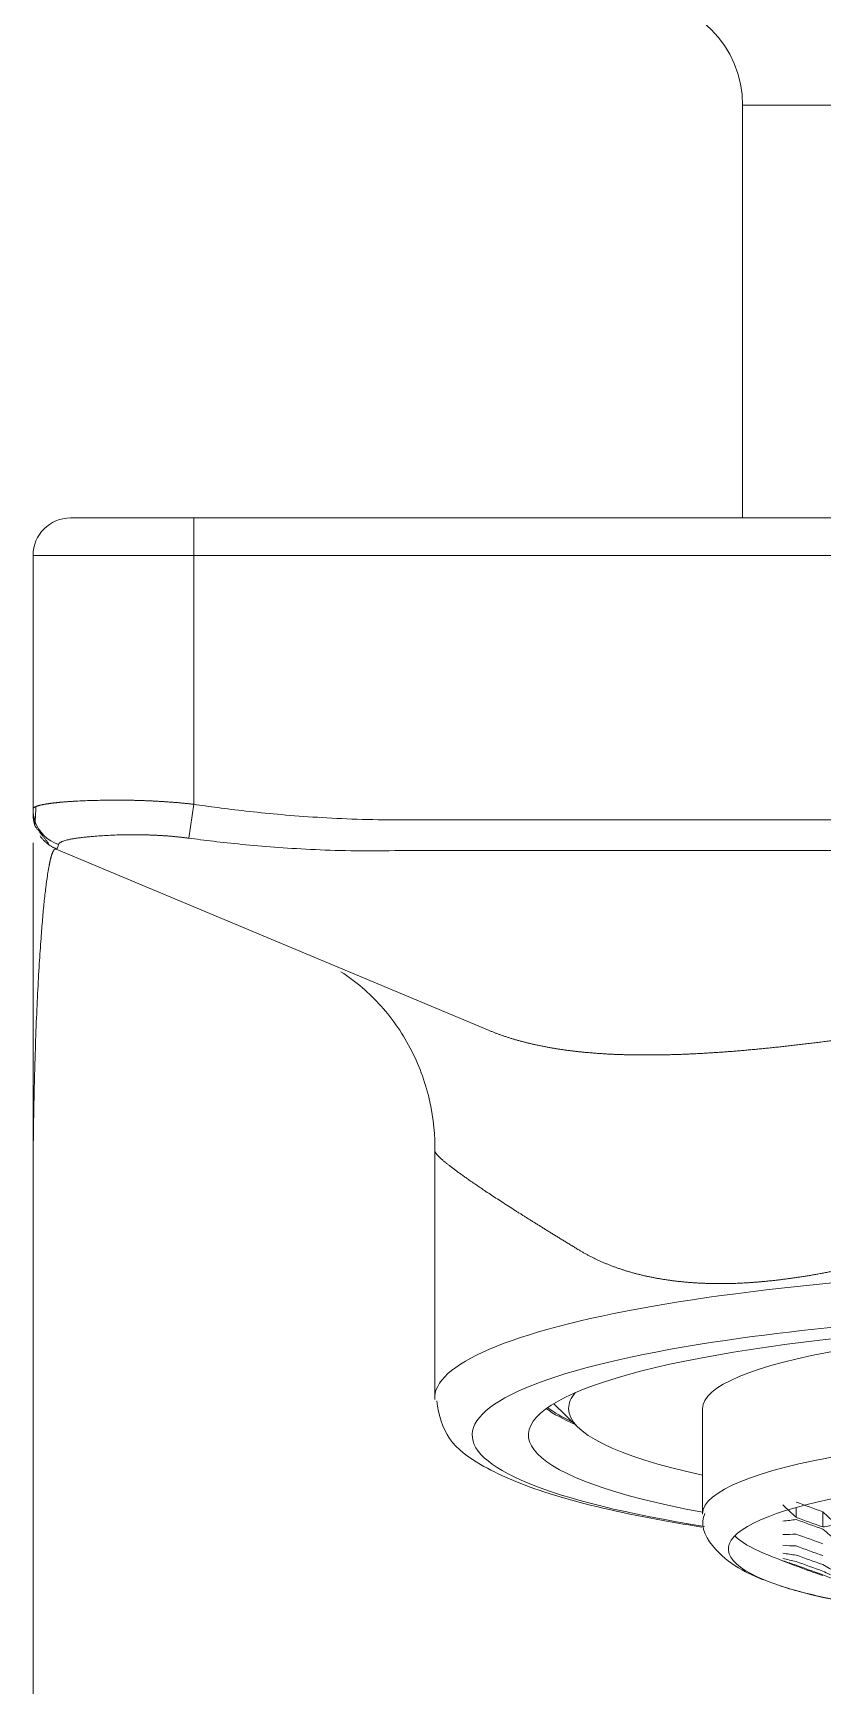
# Model space of a CAD drawing. Extents: x 2070 to 2860, y 0 to 579.
# Drawn here: x 2222.77 to 2237.52, y 406.25 to 437.09 of the extents above; entities that cross this region are included whole.
import ezdxf

# ---------------------------------------------------------------- set-up
doc = ezdxf.new("R2010")
doc.units = 0
doc.header["$LTSCALE"] = 10
doc.header["$MEASUREMENT"] = 0
doc.layers.add('1', color=7, linetype='CONTINUOUS')

msp = doc.modelspace()

# ---------------------------------------------------------------- linework, layer by layer
at = {"layer": '1', "color": 7, "linetype": 'Continuous', "lineweight": 13}
for p, q in [((2244.269, 435.746), (2236.019, 435.746)), ((2225.769, 428.046), (2225.769, 427.346)), ((2222.769, 427.346), (2225.769, 427.346)), ((2225.769, 427.346), (2262.769, 427.346)), ((2225.769, 427.346), (2225.769, 422.703)), ((2225.676, 422.07), (2225.769, 422.703)), ((2259.014, 422.413), (2229.524, 422.413)), ((2259.014, 421.837), (2229.524, 421.837))]:
    msp.add_line(p, q, dxfattribs=at)
at = {"layer": '1', "color": 7, "linetype": 'Continuous', "lineweight": 18}
for p, q in [((2236.019, 435.746), (2236.019, 428.046)), ((2223.469, 428.046), (2225.769, 428.046)), ((2225.769, 428.046), (2262.769, 428.046)), ((2222.769, 422.61), (2222.769, 427.346)), ((2231.273, 418.486), (2223.199, 421.866)), ((2230.269, 416.242), (2230.269, 411.622)), ((2222.769, 415.391), (2222.769, 278.046)), ((2232.491, 411.517), (2232.949, 411.073)), ((2235.269, 411.425), (2235.269, 409.455)), ((2237.019, 409.396), (2237.019, 409.581)), ((2237.519, 409.217), (2237.519, 409.5))]:
    msp.add_line(p, q, dxfattribs=at)
for centre, radius, start, end in [((2234.019, 435.746), 2, 0, 90), ((2223.469, 427.346), 0.7, 90, 180), ((2223.469, 422.512), 0.7, 180, 197.7855), ((2244.269, 427.801), 20.628, 247.6468, 249.2817)]:
    msp.add_arc(centre, radius, start, end, dxfattribs=at)
for centre, major_axis, ratio, start_param, end_param in [((2223.469, 422.61), (0.7, 0), 0.99173, 3.141594, 3.463592), ((2244.269, 410.933), (-12.25, 0), 0.173648, 4.712389, 7.028725), ((2244.269, 410.933), (13.3, 0), 0.173648, 1.570796, 2.243981), ((2244.269, 411.425), (9, 0), 0.173648, 1.570796, 3.141593), ((2244.269, 411.425), (-11.5, 0), 0.173648, 6.132782, 6.283185), ((2244.269, 411.917), (-12.25, 0), 0.173648, 0.233558, 0.379593), ((2244.269, 411.917), (12.2, 0), 0.173648, 3.367051, 3.500127), ((2244.269, 411.425), (-11.5, 0), 0.173648, 0, 0.671957), ((2244.269, 408.805), (8.516, 0), 0.173648, 1.570796, 4.308743), ((2239.943, 427.367), (-1.997, 19.914), 0.492404, 2.617981, 2.644211), ((2244.269, 428.397), (20.34, 0), 0.984808, 4.347943, 4.374124), ((2237.778, 428.451), (1.917, 19.122), 0.492404, 3.237257, 3.263385), ((2244.269, 428.246), (-20.468, 0), 0.984808, 1.208722, 1.234719), ((2244.269, 428.223), (20.484, 0), 0.984808, 4.350617, 4.376591), ((2240.693, 427.442), (2.016, -20.11), 0.492404, 5.762822, 5.788772), ((2244.269, 409.298), (-8.516, 0), 0.173648, 0.167241, 0.399522), ((2238.211, 428.408), (1.936, 19.309), 0.492404, 3.193286, 3.219293), ((2244.269, 428.049), (20.578, 0), 0.984808, 4.352348, 4.378187), ((2238.095, 428.419), (-1.931, -19.261), 0.492404, 0.141315, 0.167174), ((2240.26, 427.399), (2.005, -20.002), 0.492404, 5.806116, 5.831878), ((2238.644, 428.364), (1.953, 19.481), 0.492404, 3.149728, 3.175685), ((2239.077, 428.321), (1.969, 19.639), 0.492404, 3.106398, 3.132374), ((2244.269, 427.876), (20.624, 0), 0.984808, 4.353175, 4.37895), ((2244.269, 427.702), (20.62, 0), 0.984808, 4.353116, 4.378895), ((2239.51, 428.278), (1.983, 19.784), 0.492404, 3.063114, 3.089181), ((2237.345, 427.106), (-1.897, 18.921), 0.492404, 2.880119, 2.906443), ((2239.943, 428.234), (1.997, 19.914), 0.492404, 3.019699, 3.04593), ((2244.269, 427.528), (20.569, 0), 0.984808, 4.352169, 4.378022), ((2244.269, 427.355), (20.468, 0), 0.984808, 4.350315, 4.376312), ((2244.269, 427.204), (-20.34, 0), 0.984808, 1.20635, 1.232532), ((2238.961, 427.268), (1.965, -19.598), 0.492404, 5.935377, 5.960993), ((2238.528, 427.225), (1.949, -19.437), 0.492404, 5.978837, 6.004539), ((2238.095, 427.182), (1.931, -19.261), 0.492404, 6.022782, 6.048641)]:
    msp.add_ellipse(centre, major_axis=major_axis, ratio=ratio, start_param=start_param, end_param=end_param, dxfattribs=at)
at = {"layer": '1', "color": 7, "linetype": 'Continuous', "lineweight": 13}
for centre, major_axis, ratio, start_param, end_param in [((2223.469, 422.61), (0.7, 0), 0.99173, 3.463592, 4.386858), ((2244.269, 411.622), (14, 0), 0.173648, 1.570796, 3.151705), ((2244.269, 410.933), (13.3, 0), 0.173648, 2.243981, 3.973084), ((2244.269, 409.455), (-9, 0), 0.173648, 4.712389, 6.279308)]:
    msp.add_ellipse(centre, major_axis=major_axis, ratio=ratio, start_param=start_param, end_param=end_param, dxfattribs=at)
at = {"layer": '1', "color": 7, "linetype": 'Continuous', "lineweight": 18}
for points, knots in [([(2222.825, 422.661), (2222.822, 422.66), (2222.816, 422.658), (2222.808, 422.654), (2222.801, 422.65), (2222.795, 422.646), (2222.789, 422.642), (2222.784, 422.638), (2222.779, 422.634), (2222.776, 422.629), (2222.773, 422.625), (2222.771, 422.62), (2222.769, 422.615), (2222.769, 422.612), (2222.769, 422.61)], [0, 0, 0, 0, 0.078413, 0.158172, 0.238744, 0.320127, 0.402318, 0.485314, 0.569112, 0.653707, 0.739098, 0.825279, 0.912247, 1, 1, 1, 1]), ([(2222.769, 422.61), (2222.769, 422.589), (2222.769, 422.553), (2222.769, 422.528), (2222.769, 422.52), (2222.769, 422.518)], [0, 0, 0, 0, 0.441352, 0.882704, 1, 1, 1, 1]), ([(2222.769, 421.982), (2222.769, 421.917), (2222.769, 421.718), (2222.769, 421.291), (2222.769, 420.628), (2222.769, 419.819), (2222.769, 418.931), (2222.769, 418.046), (2222.769, 417.222), (2222.769, 416.385), (2222.769, 415.734), (2222.769, 415.391)], [0, 0, 0, 0, 0.065823, 0.182595, 0.299367, 0.416139, 0.532912, 0.649684, 0.766456, 0.883228, 1, 1, 1, 1]), ([(2223.245, 421.952), (2223.24, 421.932), (2223.232, 421.906), (2223.224, 421.888), (2223.221, 421.883)], [0, 0, 0, 0, 0.653117, 1, 1, 1, 1]), ([(2223.219, 421.879), (2223.217, 421.876), (2223.214, 421.872), (2223.211, 421.869), (2223.21, 421.868)], [0, 0, 0, 0, 0.548533, 1, 1, 1, 1]), ([(2223.046, 421.423), (2223.043, 421.406), (2223.03, 421.321), (2223.006, 421.149), (2222.976, 420.878), (2222.946, 420.563), (2222.916, 420.182), (2222.885, 419.724), (2222.854, 419.176), (2222.826, 418.557), (2222.809, 418.045), (2222.799, 417.681), (2222.794, 417.491), (2222.789, 417.294), (2222.786, 417.13), (2222.783, 417), (2222.782, 416.904), (2222.78, 416.805), (2222.778, 416.703), (2222.777, 416.599), (2222.776, 416.491), (2222.774, 416.381), (2222.773, 416.268), (2222.772, 416.151), (2222.771, 416.032), (2222.77, 415.91), (2222.77, 415.785), (2222.769, 415.656), (2222.769, 415.525), (2222.769, 415.436), (2222.769, 415.391)], [0, 0, 0, 0, 0.0181, 0.088593, 0.160461, 0.233577, 0.307817, 0.397016, 0.489727, 0.585694, 0.684703, 0.710294, 0.736194, 0.762398, 0.788903, 0.801031, 0.813444, 0.82614, 0.839119, 0.852377, 0.865913, 0.879726, 0.893814, 0.908175, 0.922808, 0.937712, 0.952884, 0.968324, 0.984029, 1, 1, 1, 1]), ([(2228.519, 419.578), (2228.799, 419.396), (2229.297, 418.969), (2229.877, 418.126), (2230.215, 417.171), (2230.278, 416.52), (2230.273, 416.193)], [0, 0, 0, 0, 0.255769, 0.512681, 0.762986, 1, 1, 1, 1]), ([(2231.273, 418.486), (2231.282, 418.483), (2231.299, 418.475), (2231.326, 418.465), (2231.352, 418.454), (2231.379, 418.444), (2231.405, 418.434), (2231.432, 418.423), (2231.459, 418.414), (2231.486, 418.404), (2231.513, 418.394), (2231.541, 418.384), (2231.569, 418.375), (2231.596, 418.366), (2231.624, 418.357), (2231.652, 418.348), (2231.68, 418.339), (2231.709, 418.33), (2231.737, 418.321), (2231.766, 418.313), (2231.794, 418.305), (2231.813, 418.299), (2231.822, 418.297)], [0, 0, 0, 0, 0.050337, 0.10065, 0.150939, 0.201206, 0.25145, 0.301673, 0.351873, 0.402053, 0.452213, 0.502352, 0.552472, 0.602572, 0.652654, 0.702718, 0.752764, 0.802792, 0.852804, 0.902799, 0.952779, 1, 1, 1, 1]), ([(2230.307, 411.57), (2230.34, 411.296), (2230.5, 410.798), (2231.189, 410.308), (2232.273, 409.839), (2233.758, 409.47), (2234.878, 409.274), (2235.256, 409.215)], [0, 0, 0, 0, 0.159682, 0.334966, 0.585124, 0.86645, 1, 1, 1, 1]), ([(2235.313, 409.465), (2235.296, 409.419), (2235.218, 409.155), (2235.592, 408.67), (2235.979, 408.42), (2236.284, 408.28), (2236.402, 408.233)], [0, 0, 0, 0, 0.070651, 0.420685, 0.793815, 1, 1, 1, 1]), ([(2236.731, 408.114), (2236.868, 408.069), (2237.287, 407.95), (2237.798, 407.849), (2238.165, 407.792)], [0, 0, 0, 0, 0.352305, 1, 1, 1, 1])]:
    msp.add_open_spline(points, degree=3, knots=knots, dxfattribs=at)
for points, degree in [([(2222.825, 422.669), (2222.808, 422.378)], 1), ([(2222.801, 422.403), (2222.804, 422.32)], 1), ([(2222.801, 422.303), (2223.057, 421.972)], 1), ([(2222.9, 422.111), (2223.019, 421.948), (2223.202, 421.872)], 2), ([(2229.524, 421.837), (2229.238, 421.832), (2228.689, 421.832), (2227.94, 421.858), (2227.263, 421.901), (2226.658, 421.954), (2226.125, 422.012), (2225.818, 422.051), (2225.676, 422.07)], 3)]:
    msp.add_open_spline(points, degree=degree, dxfattribs=at)
at = {"layer": '1', "color": 7, "linetype": 'Continuous', "lineweight": 13}
for points, knots in [([(2225.769, 422.703), (2225.76, 422.704), (2225.743, 422.706), (2225.717, 422.709), (2225.691, 422.711), (2225.664, 422.714), (2225.637, 422.717), (2225.61, 422.72), (2225.583, 422.722), (2225.555, 422.725), (2225.527, 422.727), (2225.499, 422.73), (2225.47, 422.733), (2225.441, 422.735), (2225.412, 422.737), (2225.383, 422.74), (2225.353, 422.742), (2225.323, 422.744), (2225.293, 422.746), (2225.263, 422.749), (2225.233, 422.751), (2225.202, 422.753), (2225.171, 422.755), (2225.14, 422.756), (2225.108, 422.758), (2225.077, 422.76), (2225.045, 422.762), (2225.013, 422.763), (2224.981, 422.765), (2224.949, 422.766), (2224.916, 422.768), (2224.884, 422.769), (2224.851, 422.77), (2224.818, 422.772), (2224.785, 422.773), (2224.752, 422.774), (2224.719, 422.775), (2224.685, 422.776), (2224.652, 422.776), (2224.618, 422.777), (2224.585, 422.778), (2224.5, 422.779), (2224.368, 422.78), (2224.192, 422.78), (2224.023, 422.777), (2223.863, 422.773), (2223.712, 422.767), (2223.611, 422.763), (2223.555, 422.76), (2223.54, 422.759), (2223.524, 422.758), (2223.508, 422.757), (2223.492, 422.756), (2223.475, 422.755), (2223.459, 422.754), (2223.442, 422.753), (2223.426, 422.752), (2223.409, 422.751), (2223.392, 422.75), (2223.375, 422.748), (2223.358, 422.747), (2223.341, 422.746), (2223.324, 422.744), (2223.307, 422.743), (2223.289, 422.741), (2223.272, 422.739), (2223.255, 422.738), (2223.238, 422.736), (2223.221, 422.734), (2223.204, 422.732), (2223.187, 422.731), (2223.17, 422.729), (2223.153, 422.727), (2223.136, 422.725), (2223.12, 422.723), (2223.103, 422.72), (2223.087, 422.718), (2223.071, 422.716), (2223.055, 422.714), (2223.04, 422.711), (2223.024, 422.709), (2223.009, 422.707), (2222.994, 422.704), (2222.979, 422.701), (2222.965, 422.699), (2222.951, 422.696), (2222.937, 422.693), (2222.924, 422.69), (2222.911, 422.687), (2222.899, 422.685), (2222.887, 422.681), (2222.875, 422.678), (2222.864, 422.675), (2222.853, 422.672), (2222.843, 422.668), (2222.834, 422.665), (2222.828, 422.663), (2222.825, 422.661), (2222.825, 422.661)], [0, 0, 0, 0, 0.006262, 0.012593, 0.018994, 0.025464, 0.032003, 0.038612, 0.045289, 0.052036, 0.058852, 0.065736, 0.07269, 0.079713, 0.086804, 0.093964, 0.101192, 0.108489, 0.115854, 0.123286, 0.130787, 0.138355, 0.145991, 0.153694, 0.161464, 0.169301, 0.177204, 0.185174, 0.193209, 0.201311, 0.209478, 0.21771, 0.226008, 0.234372, 0.242801, 0.251296, 0.259857, 0.268484, 0.277176, 0.285935, 0.294759, 0.30365, 0.35263, 0.40154, 0.450382, 0.499164, 0.547894, 0.596578, 0.602106, 0.607746, 0.613499, 0.619363, 0.62534, 0.63143, 0.637632, 0.643946, 0.650372, 0.656911, 0.663562, 0.670325, 0.6772, 0.684188, 0.691289, 0.698501, 0.705826, 0.713263, 0.720812, 0.728474, 0.736248, 0.744135, 0.752134, 0.760245, 0.768469, 0.776806, 0.785254, 0.793816, 0.802491, 0.811278, 0.820178, 0.829192, 0.838319, 0.847559, 0.856913, 0.866381, 0.875963, 0.88566, 0.89547, 0.905396, 0.915436, 0.925592, 0.935864, 0.946251, 0.956754, 0.967374, 0.978109, 0.98896, 0.999927, 1, 1, 1, 1]), ([(2225.676, 422.07), (2225.668, 422.071), (2225.651, 422.073), (2225.627, 422.076), (2225.602, 422.079), (2225.578, 422.082), (2225.553, 422.085), (2225.529, 422.088), (2225.504, 422.09), (2225.48, 422.093), (2225.456, 422.096), (2225.431, 422.098), (2225.407, 422.1), (2225.383, 422.102), (2225.358, 422.105), (2225.334, 422.107), (2225.31, 422.109), (2225.286, 422.111), (2225.261, 422.112), (2225.237, 422.114), (2225.213, 422.116), (2225.189, 422.117), (2225.165, 422.119), (2225.141, 422.12), (2225.117, 422.122), (2225.093, 422.123), (2225.069, 422.124), (2225.045, 422.125), (2225.021, 422.126), (2224.998, 422.127), (2224.974, 422.128), (2224.95, 422.129), (2224.926, 422.13), (2224.902, 422.13), (2224.879, 422.131), (2224.855, 422.131), (2224.831, 422.132), (2224.808, 422.132), (2224.784, 422.133), (2224.761, 422.133), (2224.737, 422.133), (2224.662, 422.134), (2224.539, 422.134), (2224.372, 422.131), (2224.214, 422.125), (2224.064, 422.117), (2223.936, 422.107), (2223.827, 422.098), (2223.736, 422.089), (2223.652, 422.079), (2223.576, 422.068), (2223.509, 422.058), (2223.453, 422.047), (2223.407, 422.037), (2223.369, 422.027), (2223.337, 422.017), (2223.314, 422.008), (2223.298, 422.001), (2223.288, 421.996), (2223.28, 421.991), (2223.272, 421.986), (2223.265, 421.98), (2223.259, 421.975), (2223.254, 421.97), (2223.25, 421.964), (2223.247, 421.958), (2223.246, 421.954), (2223.245, 421.952)], [0, 0, 0, 0, 0.006458, 0.012909, 0.019354, 0.025794, 0.032229, 0.03866, 0.045088, 0.051514, 0.057939, 0.064363, 0.070787, 0.077212, 0.083639, 0.090068, 0.096501, 0.102937, 0.109379, 0.115826, 0.12228, 0.128741, 0.13521, 0.141687, 0.148174, 0.154672, 0.16118, 0.167701, 0.174233, 0.18078, 0.18734, 0.193915, 0.200505, 0.207112, 0.213736, 0.220378, 0.227037, 0.233717, 0.240415, 0.247135, 0.253876, 0.260638, 0.31182, 0.362896, 0.414174, 0.465956, 0.518536, 0.557675, 0.596771, 0.635946, 0.674317, 0.712307, 0.750024, 0.779675, 0.809398, 0.839248, 0.869278, 0.882473, 0.895629, 0.908749, 0.921838, 0.934902, 0.947944, 0.96097, 0.973985, 0.986994, 1, 1, 1, 1]), ([(2223.199, 421.866), (2223.198, 421.867), (2223.196, 421.867), (2223.194, 421.868), (2223.191, 421.868), (2223.189, 421.868), (2223.186, 421.868), (2223.184, 421.868), (2223.181, 421.867), (2223.179, 421.866), (2223.176, 421.865), (2223.174, 421.863), (2223.171, 421.861), (2223.169, 421.859), (2223.166, 421.857), (2223.164, 421.854), (2223.161, 421.851), (2223.159, 421.848), (2223.156, 421.844), (2223.153, 421.84), (2223.151, 421.836), (2223.148, 421.832), (2223.146, 421.827), (2223.143, 421.822), (2223.141, 421.817), (2223.138, 421.812), (2223.136, 421.806), (2223.133, 421.8), (2223.131, 421.793), (2223.128, 421.787), (2223.125, 421.78), (2223.123, 421.772), (2223.12, 421.765), (2223.118, 421.757), (2223.115, 421.749), (2223.113, 421.741), (2223.11, 421.732), (2223.107, 421.723), (2223.105, 421.714), (2223.102, 421.704), (2223.1, 421.694), (2223.097, 421.684), (2223.095, 421.674), (2223.092, 421.663), (2223.089, 421.652), (2223.087, 421.641), (2223.084, 421.629), (2223.082, 421.618), (2223.079, 421.605), (2223.077, 421.593), (2223.074, 421.58), (2223.071, 421.567), (2223.062, 421.519), (2223.053, 421.47), (2223.046, 421.423)], [0, 0, 0, 0, 0.015922, 0.031874, 0.047856, 0.063867, 0.079908, 0.095979, 0.112078, 0.128206, 0.144363, 0.160548, 0.176762, 0.193003, 0.209273, 0.225569, 0.241893, 0.258245, 0.274623, 0.291027, 0.307458, 0.323915, 0.340399, 0.356907, 0.373442, 0.390001, 0.406586, 0.423196, 0.43983, 0.456489, 0.473171, 0.489878, 0.506608, 0.523362, 0.540139, 0.55694, 0.573763, 0.590608, 0.607476, 0.624367, 0.641279, 0.658213, 0.675169, 0.692146, 0.709144, 0.726163, 0.743202, 0.760263, 0.777343, 0.794444, 0.811564, 0.828704, 0.845864, 1, 1, 1, 1]), ([(2231.822, 418.297), (2231.823, 418.297), (2231.833, 418.294), (2231.853, 418.288), (2231.882, 418.28), (2231.911, 418.273), (2231.941, 418.265), (2231.97, 418.257), (2232, 418.25), (2232.03, 418.243), (2232.06, 418.236), (2232.09, 418.229), (2232.121, 418.222), (2232.151, 418.215), (2232.182, 418.208), (2232.213, 418.202), (2232.244, 418.195), (2232.275, 418.189), (2232.306, 418.183), (2232.337, 418.177), (2232.369, 418.171), (2232.4, 418.165), (2232.432, 418.16), (2232.464, 418.154), (2232.496, 418.149), (2232.528, 418.143), (2232.56, 418.138), (2232.592, 418.133), (2232.625, 418.128), (2232.658, 418.124), (2232.69, 418.119), (2232.723, 418.114), (2232.756, 418.11), (2232.79, 418.106), (2232.823, 418.101), (2232.856, 418.097), (2232.89, 418.093), (2232.923, 418.09), (2232.957, 418.086), (2232.991, 418.082), (2233.025, 418.079), (2233.059, 418.075), (2233.094, 418.072), (2233.128, 418.069), (2233.163, 418.066), (2233.197, 418.063), (2233.232, 418.06), (2233.267, 418.057), (2233.302, 418.055), (2233.337, 418.052), (2233.372, 418.05), (2233.408, 418.048), (2233.443, 418.046), (2233.479, 418.043), (2233.515, 418.041), (2233.551, 418.04), (2233.587, 418.038), (2233.623, 418.036), (2233.659, 418.035), (2233.695, 418.033), (2233.732, 418.032), (2233.768, 418.031), (2233.805, 418.03), (2233.842, 418.029), (2233.879, 418.028), (2233.916, 418.027), (2233.953, 418.026), (2234.006, 418.025), (2234.075, 418.024), (2234.161, 418.024), (2234.247, 418.024), (2234.335, 418.024), (2234.423, 418.025), (2234.512, 418.026), (2234.601, 418.028), (2234.691, 418.03), (2234.782, 418.033), (2234.873, 418.036), (2234.966, 418.04), (2235.059, 418.044), (2235.152, 418.048), (2235.246, 418.053), (2235.341, 418.059), (2235.437, 418.065), (2235.533, 418.071), (2235.63, 418.078), (2235.727, 418.085), (2235.826, 418.092), (2235.924, 418.1), (2236.024, 418.109), (2236.124, 418.117), (2236.225, 418.127), (2236.326, 418.136), (2236.428, 418.146), (2236.531, 418.156), (2236.634, 418.167), (2236.738, 418.178), (2236.842, 418.19), (2236.947, 418.202), (2237.052, 418.214), (2237.159, 418.226), (2237.265, 418.239), (2237.373, 418.252), (2237.481, 418.266), (2237.589, 418.28), (2237.698, 418.294), (2237.808, 418.309), (2237.881, 418.319), (2237.918, 418.324)], [0, 0, 0, 0, 0.00034, 0.006536, 0.012729, 0.018921, 0.025111, 0.031299, 0.037486, 0.043671, 0.049855, 0.056038, 0.062219, 0.068399, 0.074577, 0.080755, 0.086931, 0.093107, 0.099281, 0.105455, 0.111627, 0.117799, 0.123971, 0.130141, 0.136311, 0.14248, 0.148649, 0.154818, 0.160986, 0.167153, 0.173321, 0.179488, 0.185655, 0.191822, 0.197989, 0.204156, 0.210323, 0.216491, 0.222658, 0.228826, 0.234994, 0.241162, 0.247331, 0.253501, 0.259671, 0.265841, 0.272013, 0.278185, 0.284358, 0.290532, 0.296706, 0.302882, 0.309059, 0.315236, 0.321415, 0.327596, 0.333777, 0.33996, 0.346144, 0.35233, 0.358517, 0.364706, 0.370896, 0.377088, 0.383282, 0.389477, 0.395675, 0.401874, 0.415987, 0.430133, 0.444315, 0.458532, 0.472786, 0.487078, 0.501407, 0.515775, 0.530182, 0.54463, 0.559119, 0.573649, 0.588221, 0.602836, 0.617495, 0.632198, 0.646946, 0.66174, 0.67658, 0.691467, 0.706401, 0.721384, 0.736415, 0.751496, 0.766627, 0.781808, 0.797041, 0.812326, 0.827663, 0.843054, 0.858498, 0.873996, 0.889549, 0.905157, 0.920821, 0.936542, 0.95232, 0.968155, 0.984048, 1, 1, 1, 1]), ([(2232.96, 414.387), (2232.949, 414.394), (2232.926, 414.408), (2232.893, 414.428), (2232.86, 414.448), (2232.827, 414.468), (2232.794, 414.488), (2232.762, 414.508), (2232.729, 414.528), (2232.697, 414.548), (2232.665, 414.567), (2232.633, 414.587), (2232.602, 414.606), (2232.57, 414.625), (2232.539, 414.645), (2232.508, 414.664), (2232.477, 414.683), (2232.447, 414.702), (2232.416, 414.72), (2232.386, 414.739), (2232.356, 414.757), (2232.326, 414.776), (2232.296, 414.794), (2232.267, 414.812), (2232.238, 414.831), (2232.209, 414.849), (2232.18, 414.866), (2232.151, 414.884), (2232.123, 414.902), (2232.095, 414.92), (2232.067, 414.937), (2232.039, 414.954), (2232.011, 414.972), (2231.984, 414.989), (2231.957, 415.006), (2231.93, 415.023), (2231.903, 415.04), (2231.876, 415.057), (2231.85, 415.073), (2231.824, 415.09), (2231.798, 415.106), (2231.694, 415.172), (2231.523, 415.282), (2231.301, 415.427), (2231.104, 415.559), (2230.974, 415.648), (2230.898, 415.701), (2230.865, 415.724), (2230.833, 415.746), (2230.803, 415.768), (2230.773, 415.789), (2230.744, 415.81), (2230.716, 415.83), (2230.688, 415.85), (2230.662, 415.87), (2230.637, 415.889), (2230.612, 415.907), (2230.588, 415.925), (2230.566, 415.943), (2230.544, 415.96), (2230.523, 415.976), (2230.502, 415.993), (2230.483, 416.008), (2230.465, 416.023), (2230.447, 416.038), (2230.43, 416.052), (2230.414, 416.066), (2230.399, 416.08), (2230.385, 416.092), (2230.372, 416.105), (2230.359, 416.117), (2230.347, 416.128), (2230.336, 416.139), (2230.326, 416.15), (2230.317, 416.16), (2230.309, 416.17), (2230.301, 416.179), (2230.294, 416.188), (2230.288, 416.196), (2230.283, 416.204), (2230.279, 416.212), (2230.275, 416.219), (2230.272, 416.225), (2230.271, 416.231), (2230.269, 416.237), (2230.269, 416.241), (2230.269, 416.242)], [0, 0, 0, 0, 0.00676, 0.013515, 0.020265, 0.027012, 0.033754, 0.040492, 0.047225, 0.053954, 0.060679, 0.067399, 0.074115, 0.080827, 0.087535, 0.094238, 0.100937, 0.107632, 0.114322, 0.121009, 0.127691, 0.134369, 0.141042, 0.147712, 0.154377, 0.161038, 0.167695, 0.174348, 0.180997, 0.187641, 0.194282, 0.200918, 0.207551, 0.214179, 0.220803, 0.227423, 0.234039, 0.240651, 0.247258, 0.253862, 0.260462, 0.267058, 0.333121, 0.397573, 0.460428, 0.521697, 0.534301, 0.54687, 0.559404, 0.571904, 0.584368, 0.596799, 0.609195, 0.621557, 0.633885, 0.646179, 0.65844, 0.670667, 0.68286, 0.69502, 0.707147, 0.719241, 0.731302, 0.743331, 0.755327, 0.76729, 0.779221, 0.791121, 0.802988, 0.814823, 0.826627, 0.838399, 0.85014, 0.86185, 0.873529, 0.885177, 0.896795, 0.908382, 0.919938, 0.931465, 0.942961, 0.954428, 0.965865, 0.977272, 0.988651, 1, 1, 1, 1]), ([(2232.96, 414.387), (2232.968, 414.382), (2232.985, 414.372), (2233.011, 414.357), (2233.037, 414.342), (2233.063, 414.327), (2233.089, 414.313), (2233.115, 414.298), (2233.141, 414.284), (2233.168, 414.27), (2233.195, 414.256), (2233.222, 414.243), (2233.249, 414.23), (2233.276, 414.216), (2233.303, 414.203), (2233.331, 414.191), (2233.358, 414.178), (2233.386, 414.166), (2233.414, 414.153), (2233.442, 414.141), (2233.471, 414.13), (2233.499, 414.118), (2233.528, 414.107), (2233.557, 414.095), (2233.586, 414.084), (2233.615, 414.073), (2233.644, 414.063), (2233.673, 414.052), (2233.703, 414.042), (2233.733, 414.032), (2233.763, 414.022), (2233.793, 414.012), (2233.823, 414.002), (2233.853, 413.993), (2233.884, 413.984), (2233.914, 413.975), (2233.945, 413.966), (2233.976, 413.958), (2234.007, 413.949), (2234.038, 413.941), (2234.07, 413.933), (2234.101, 413.925), (2234.133, 413.917), (2234.165, 413.91), (2234.197, 413.902), (2234.229, 413.895), (2234.261, 413.888), (2234.293, 413.882), (2234.326, 413.875), (2234.359, 413.869), (2234.392, 413.862), (2234.425, 413.856), (2234.458, 413.85), (2234.491, 413.845), (2234.524, 413.839), (2234.558, 413.834), (2234.592, 413.829), (2234.626, 413.824), (2234.66, 413.819), (2234.694, 413.815), (2234.728, 413.81), (2234.763, 413.806), (2234.797, 413.802), (2234.832, 413.798), (2234.867, 413.794), (2234.902, 413.791), (2234.937, 413.787), (2234.972, 413.784), (2235.007, 413.781), (2235.043, 413.779), (2235.079, 413.776), (2235.114, 413.774), (2235.15, 413.771), (2235.186, 413.769), (2235.223, 413.767), (2235.259, 413.766), (2235.295, 413.764), (2235.332, 413.763), (2235.369, 413.761), (2235.405, 413.76), (2235.442, 413.759), (2235.48, 413.759), (2235.517, 413.758), (2235.554, 413.758), (2235.592, 413.758), (2235.629, 413.758), (2235.675, 413.758), (2235.728, 413.759), (2235.791, 413.76), (2235.854, 413.762), (2235.917, 413.764), (2235.982, 413.767), (2236.047, 413.77), (2236.114, 413.774), (2236.181, 413.778), (2236.248, 413.783), (2236.317, 413.789), (2236.387, 413.795), (2236.457, 413.801), (2236.528, 413.809), (2236.6, 413.816), (2236.673, 413.825), (2236.746, 413.833), (2236.821, 413.843), (2236.896, 413.853), (2236.972, 413.864), (2237.049, 413.875), (2237.126, 413.887), (2237.205, 413.899), (2237.284, 413.912), (2237.364, 413.926), (2237.445, 413.94), (2237.527, 413.955), (2237.61, 413.971), (2237.693, 413.987), (2237.777, 414.003), (2237.862, 414.021), (2237.948, 414.039), (2238.035, 414.057), (2238.122, 414.077), (2238.21, 414.097), (2238.299, 414.117), (2238.389, 414.138), (2238.48, 414.16), (2238.571, 414.182), (2238.663, 414.205), (2238.756, 414.229), (2238.85, 414.253), (2238.944, 414.278), (2239.039, 414.304), (2239.135, 414.33), (2239.232, 414.357), (2239.297, 414.376), (2239.329, 414.385)], [0, 0, 0, 0, 0.005789, 0.011578, 0.017366, 0.023154, 0.028941, 0.034727, 0.040513, 0.046298, 0.052082, 0.057866, 0.063649, 0.069431, 0.075213, 0.080994, 0.086774, 0.092553, 0.098332, 0.10411, 0.109887, 0.115663, 0.121439, 0.127214, 0.132988, 0.138761, 0.144534, 0.150305, 0.156077, 0.161847, 0.167618, 0.173387, 0.179156, 0.184925, 0.190693, 0.19646, 0.202228, 0.207995, 0.213761, 0.219528, 0.225294, 0.231059, 0.236825, 0.24259, 0.248355, 0.254121, 0.259886, 0.265651, 0.271416, 0.27718, 0.282945, 0.28871, 0.294476, 0.300241, 0.306006, 0.311771, 0.317537, 0.323303, 0.329069, 0.334835, 0.340601, 0.346368, 0.352135, 0.357902, 0.36367, 0.369437, 0.375206, 0.380974, 0.386743, 0.392513, 0.398283, 0.404053, 0.409824, 0.415596, 0.421368, 0.42714, 0.432913, 0.438687, 0.444461, 0.450236, 0.456012, 0.461788, 0.467566, 0.473343, 0.479122, 0.484902, 0.490682, 0.500049, 0.509491, 0.519008, 0.528602, 0.53827, 0.548015, 0.557834, 0.56773, 0.577701, 0.587747, 0.597869, 0.608066, 0.618339, 0.628688, 0.639112, 0.649612, 0.660187, 0.670839, 0.681566, 0.692368, 0.703247, 0.714202, 0.725232, 0.736339, 0.747521, 0.75878, 0.770114, 0.781525, 0.793011, 0.804574, 0.816214, 0.82793, 0.839722, 0.85159, 0.863535, 0.875557, 0.887655, 0.899831, 0.912082, 0.924411, 0.936817, 0.9493, 0.961859, 0.974496, 0.98721, 1, 1, 1, 1])]:
    msp.add_open_spline(points, degree=3, knots=knots, dxfattribs=at)
msp.add_open_spline([(2229.524, 422.413), (2229.245, 422.413), (2228.711, 422.424), (2227.98, 422.462), (2227.319, 422.515), (2226.729, 422.576), (2226.208, 422.64), (2225.908, 422.682), (2225.769, 422.703)], degree=3, dxfattribs=at)

doc.saveas('drawing.dxf')
